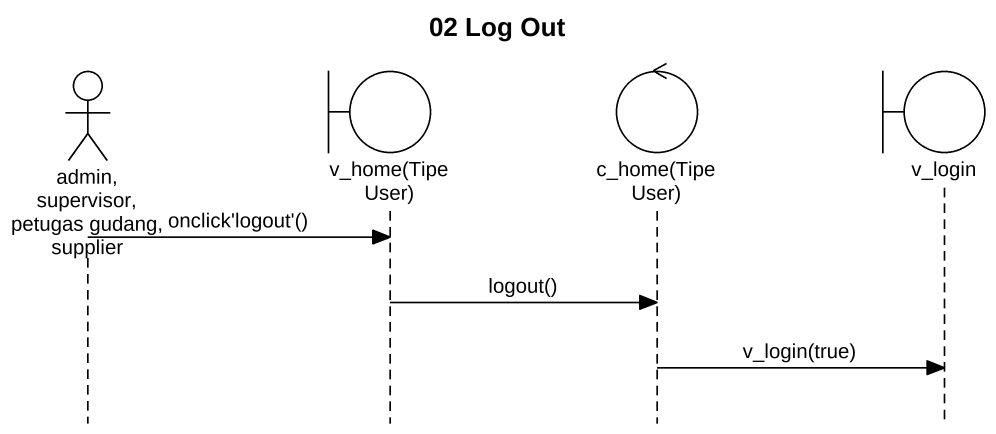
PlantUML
@startuml
title 02 Log Out
hide footbox
actor "admin, supervisor, petugas gudang, supplier" as admin_supervisor_petugas
boundary "v_home(TipeUser)" as v_home_TipeUser
control "c_home(TipeUser)" as c_home_TipeUser
boundary v_login

admin_supervisor_petugas -> v_home_TipeUser : onclick'logout'()
v_home_TipeUser -> c_home_TipeUser : logout()
c_home_TipeUser -> v_login : v_login(true)
@enduml
